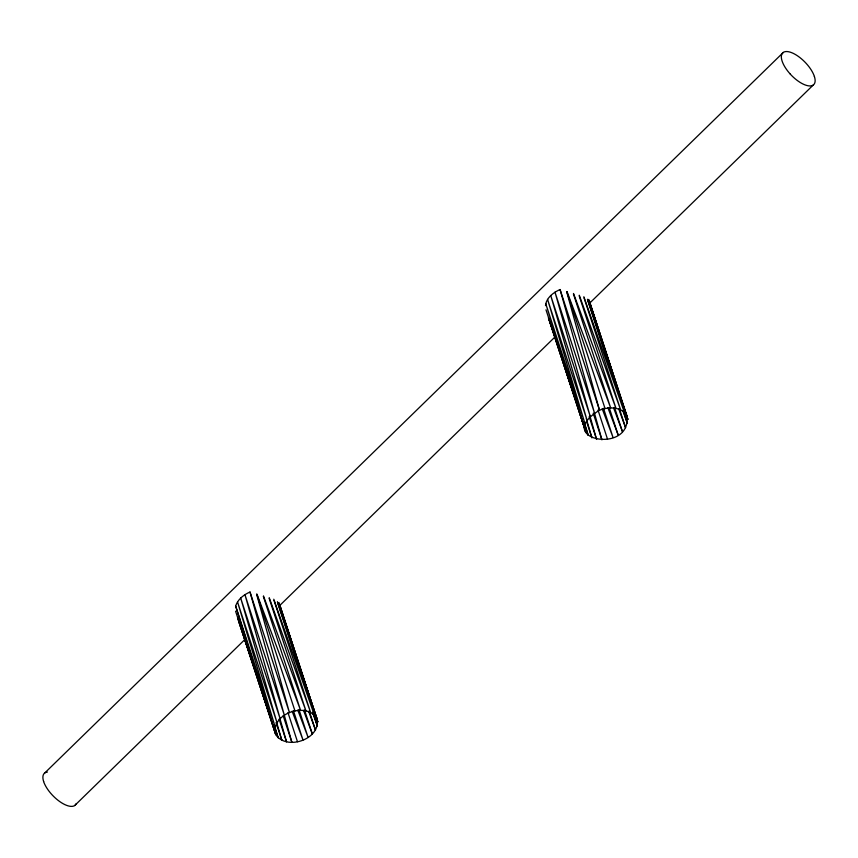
<?xml version="1.0" encoding="UTF-8"?>
<svg xmlns="http://www.w3.org/2000/svg" width="858" height="858" viewBox="0 0 858 858"><rect width="100%" height="100%" fill="white"/><g stroke="black" fill="none" stroke-linecap="round" stroke-linejoin="round"><path stroke-width="1.29" d="M251.619 658.065L275.74 734.641C270.109 714.135 305.566 701.308 316.731 718.082C322.361 738.588 286.904 751.415 275.74 734.641L238.492 620.677M545.495 305.609C546.256 297.823 553.389 292.471 560.07 289.532L599.506 410.21C551.673 439.457 632.464 455.308 626.78 415.594L588.803 299.399M237.548 617.781L274.678 730.834L235.65 606.027C237.816 599.313 243.736 594.723 250.01 592.02L289.457 712.698L256.617 594.208M44.82 772.919L783.279 52.477M74.721 805.523L245.077 639.317M555.094 336.862L279.74 605.501L317.792 721.9L306.521 688.963M813.18 85.081L589.8 303.013L627.841 419.412L613.974 378.871M587.44 299.249L626.78 415.594C621.224 406.435 608.397 406.724 599.506 410.21L566.666 291.72M607.839 407.593L618.146 434.931L609.427 408.258M602.177 408.73L613.062 437.537L603.506 408.279M297.78 710.07L308.097 737.419L298.959 709.469M292.128 711.218L303.013 740.025L293.447 710.767M567.009 291.602L610.66 407.904L573.412 293.94M256.95 594.09L300.6 710.392L263.352 596.428M613.577 407.861L622.415 431.574L614.521 407.432M303.528 710.349L312.355 734.062L304.472 709.92M573.519 293.468L615.98 408.354L579.236 295.935M263.47 595.956L305.931 710.842L269.187 598.423M618.704 408.848L625.568 427.681L619.347 408.633M308.644 711.336L315.519 730.169L309.288 711.121M579.268 295.238L620.645 409.867L584.073 297.973M269.219 597.726L310.596 712.355L274.024 600.461M622.983 411.003L627.423 423.53L623.262 410.81M312.484 712.237L317.374 726.018L313.213 713.298M583.848 296.729L624.324 412.333L587.58 299.914M273.788 599.216L314.275 714.821L277.52 602.402M277.391 601.737L316.731 718.082L279.483 604.118M548.434 317.835L584.727 428.346L545.709 303.539L585.145 424.217L547.565 299.388L587.001 420.066L550.718 295.506L590.165 416.184L554.987 292.149L594.433 412.827L560.07 289.532M566.999 292.128L605.04 408.526M598.026 410.124L607.539 439.221M593.221 413.256L601.919 439.854L594.358 412.752M589.156 416.656L596.589 439.393L589.693 415.09M586.529 421.353L591.923 437.88L586.314 418.661M584.534 424.045L588.256 435.414L584.791 423.981M545.988 309.802L584.727 428.346M548.552 318.2L585.8 432.153L566.495 370.892M256.939 594.615L294.991 711.014M287.966 712.612L297.479 741.709M283.172 715.744L291.87 742.342L284.309 715.24M279.107 719.143L286.54 741.88L280.008 718.865M276.061 722.565L281.874 740.368L276.641 722.436M235.65 606.027L275.096 726.705L237.505 601.876L276.952 722.554L240.669 597.994L280.116 718.672L244.938 594.637L284.373 715.315L250.01 592.02M274.485 726.533L278.196 737.901L275.118 727.734M235.585 611.218L274.678 730.834M589.403 301.276L627.841 419.412M278.936 602.488L317.792 721.9M560.467 351.748L564.886 365.787M790.379 74.196A22.254 9.47 45.7 0 1 781.402 55.749A22.254 9.47 45.7 0 1 793.221 53.346A22.254 9.47 45.7 0 1 814.403 76.523M43.597 781.477A22.254 9.47 45.7 0 0 64.79 804.579A22.254 9.47 45.7 0 0 76.265 803.549M814.381 76.448A22.254 9.47 45.7 0 1 809.04 85.907A22.254 9.47 45.7 0 1 790.325 74.174M43.64 781.531A22.254 9.47 45.7 0 1 47.383 772.061"/></g></svg>
